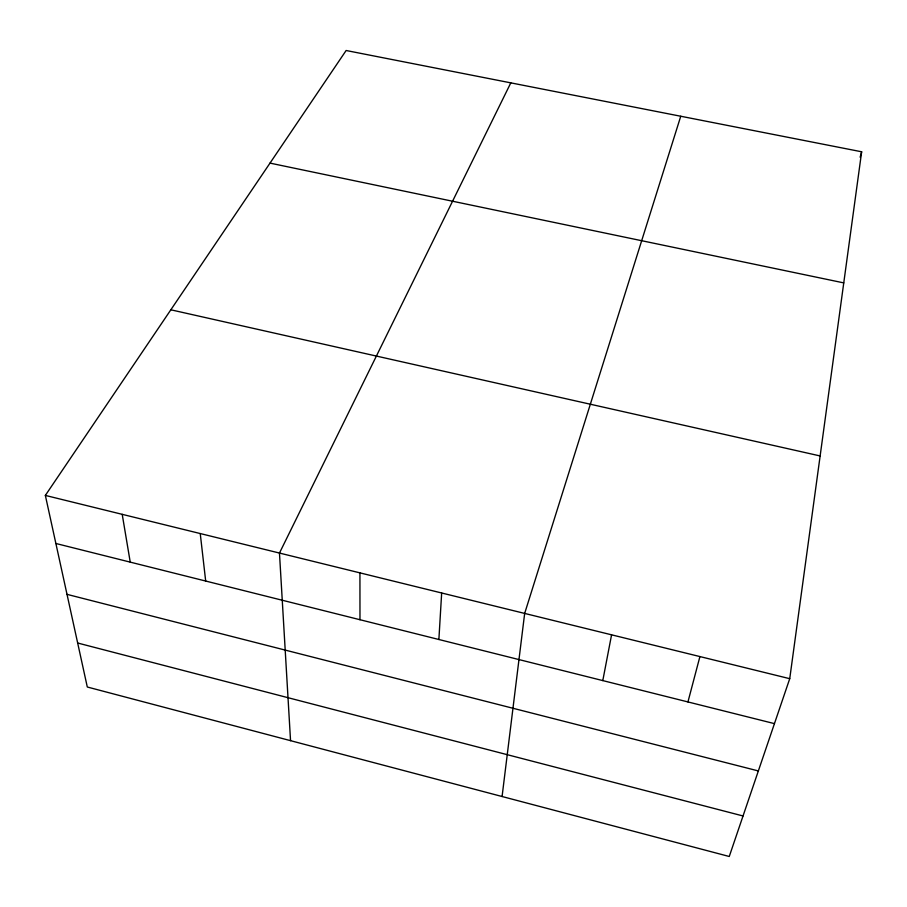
<?xml version="1.0" encoding="UTF-8"?>
<svg xmlns="http://www.w3.org/2000/svg" width="907" height="907" viewBox="0 0 907 907"><rect width="100%" height="100%" fill="white"/><g stroke="black" fill="none" stroke-linecap="round" stroke-linejoin="round"><path stroke-width="1.36" d="M438.875 639.503L441.664 592.985M502.081 796.516L524.665 613.427L680.749 116.255M789.736 678.685L861.65 151.786L346.134 50.509L45.35 495.415L87.299 687.007L729.251 856.491L789.736 678.685L45.35 495.415M602.792 680.59L611.579 634.821M687.937 701.939L699.921 656.566M860.131 157.206L861.65 151.786M510.8 82.866L279.469 553.055L290.546 740.668M270.003 163.113L843.759 282.893M170.845 309.797L820.132 455.949M55.871 543.486L774.453 723.627M67.016 594.357L758.354 770.939M77.673 643.018L743.026 815.971M122.207 514.337L130.234 562.125M200.243 533.554L205.685 581.047M359.932 572.861L359.977 619.719"/></g></svg>
